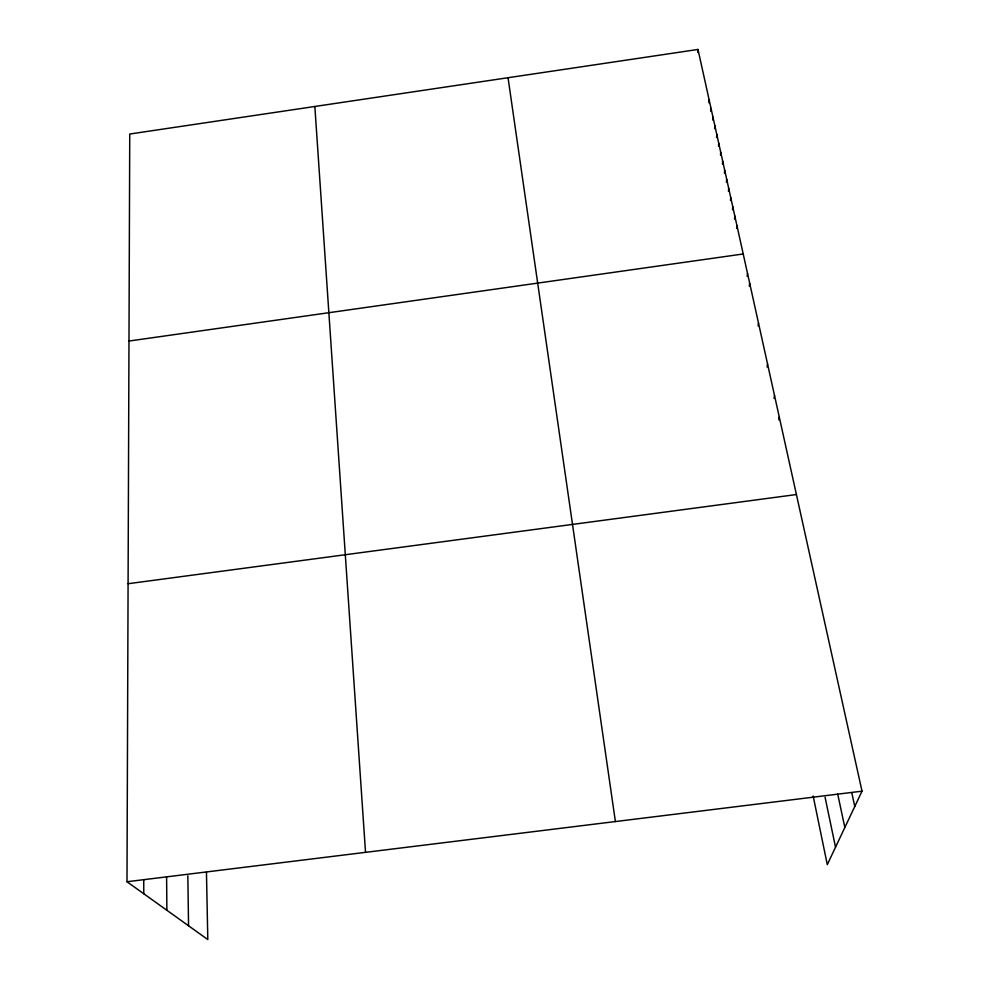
<?xml version="1.0" encoding="UTF-8"?>
<svg xmlns="http://www.w3.org/2000/svg" width="989" height="989" viewBox="0 0 989 989"><rect width="100%" height="100%" fill="white"/><g stroke="black" fill="none" stroke-linecap="round" stroke-linejoin="round"><path stroke-width="1.48" d="M206.454 872.261L207.801 939.55L126.988 881.743L129.744 134.034L697.987 49.45L862.012 791.163L827.286 864.646L813.156 795.997M697.851 52.417L697.987 49.45M708.94 102.831L709.113 99.79M710.831 111.398L711.017 108.382M712.748 120.04L712.921 117.023M714.664 128.718L714.849 125.727M716.592 137.471L716.79 134.479M718.533 146.273L718.743 143.306M720.499 155.137L720.697 152.182M722.465 164.063L722.675 161.12M724.455 173.05L724.665 170.12M726.433 182.248L726.668 179.182M728.448 191.359L728.695 188.306M730.475 200.532L730.723 197.491M732.515 209.767L732.762 206.738M734.567 219.064L734.827 216.059M736.632 228.422L736.904 225.443M747.177 276.388L747.499 273.335M749.328 286.155L749.662 283.114M758.106 325.913L758.476 322.958M767.118 367.006L767.538 363.964M774.066 398.48L774.523 395.526M778.788 419.855L779.258 416.95M128.978 341.044L743.209 253.975M128.088 583.72L796.417 494.537M126.988 881.743L862.012 791.163M851.789 792.745L854.78 806.468M837.708 794.105L844.841 827.509M825.073 797.27L835.532 847.202M508.037 77.723L615.393 821.55M314.848 106.478L365.522 852.345M187.836 875.772L188.553 925.791M166.609 876.81L166.881 910.276M143.751 880L143.764 893.747"/></g></svg>
